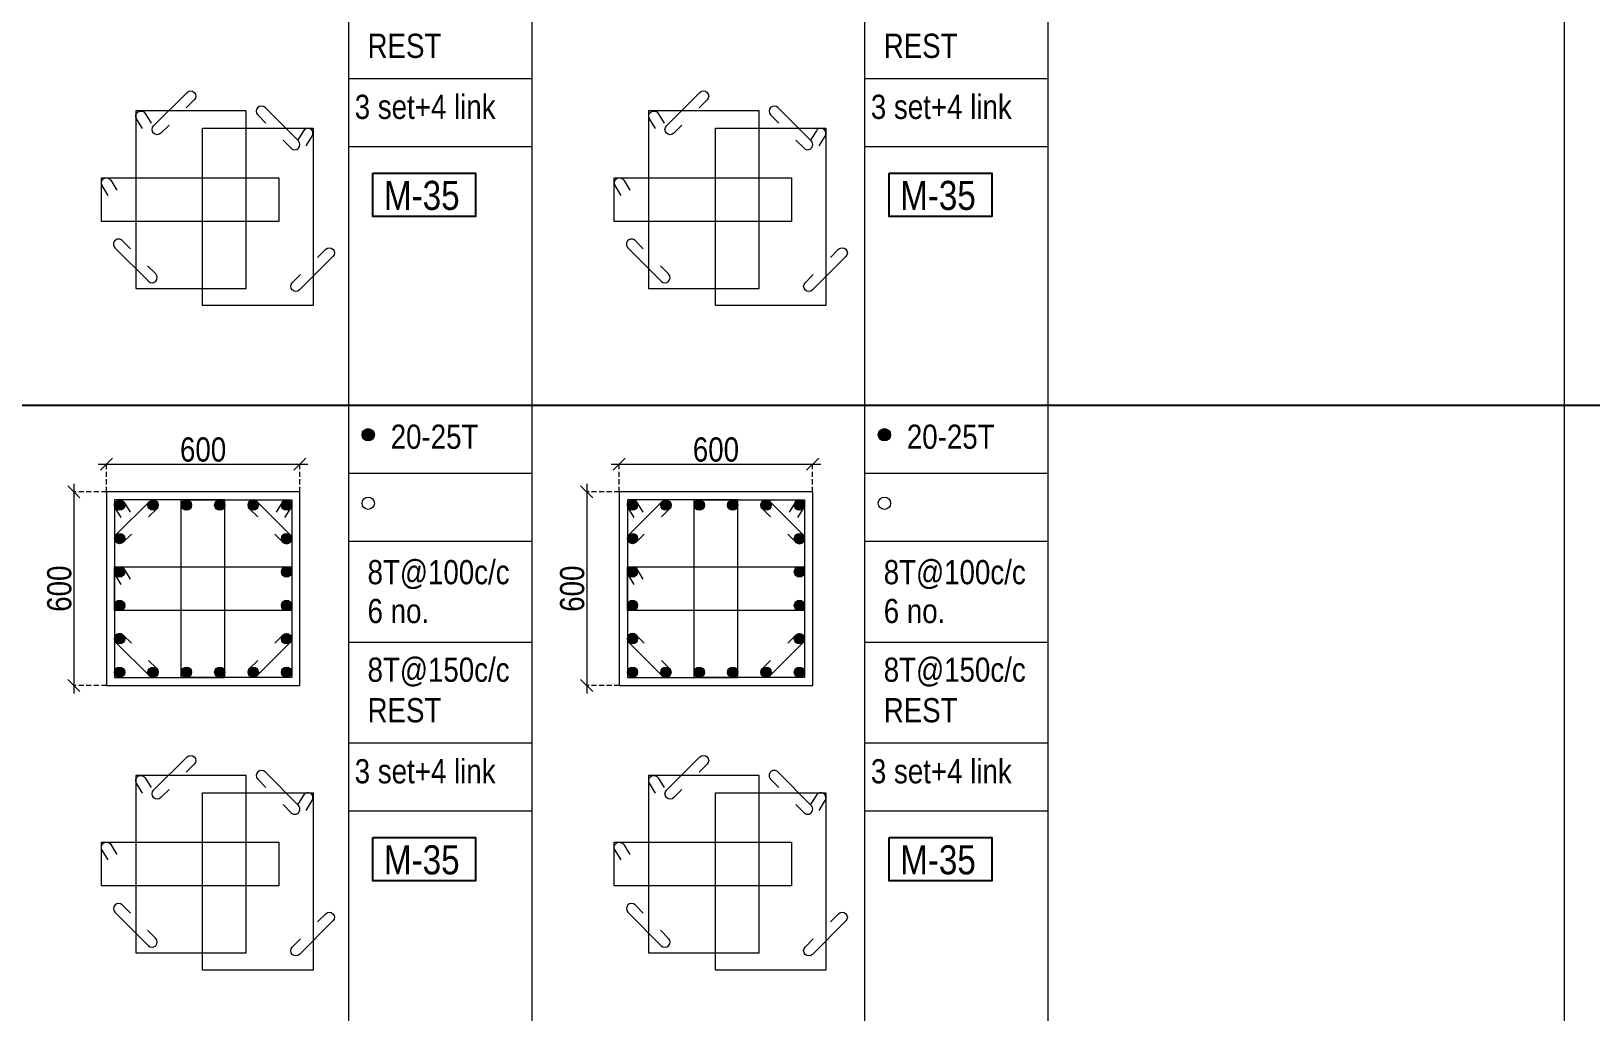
# Model space of a CAD drawing. Header units: millimetres. Extents: x 1112055 to 3390982, y -148532 to 766891.
# Drawn here: x 2345648 to 2365001, y 358185 to 370346 of the extents above; entities that cross this region are included whole.
import ezdxf
from ezdxf.enums import TextEntityAlignment as Align

# ---------------------------------------------------------------- set-up
doc = ezdxf.new("R2010")
doc.units = ezdxf.units.MM
doc.header["$PDMODE"] = 35
doc.header["$PDSIZE"] = -25
doc.linetypes.add('DASHED2', pattern=[0.375, 0.25, -0.125])
doc.linetypes.add('Hidden', pattern=[9.525, 6.35, -3.175])
for name, color, linetype, lineweight in [('B COL. SIZE DIM', 220, 'Continuous', 25), ('B COLSCH', 204, 'Continuous', 20), ('B COLUMN', 1, 'Hidden', 9), ('B STEEL', 34, 'Continuous', 15)]:
    doc.layers.add(name, color=color, linetype=linetype, lineweight=lineweight)
doc.layers.add('B TEXT', color=7, linetype='Continuous')
doc.styles.add('dim inside', font='romans.shx', dxfattribs={"width": 0.8, "height": 125})
doc.styles.add('SWINC', font='swissc.ttf')
doc.dimstyles.new('dim inside', dxfattribs={"dimtxt": 125, "dimasz": 100, "dimexe": 0, "dimexo": 0, "dimgap": 10, "dimtad": 0, "dimdec": 0, "dimzin": 0, "dimdsep": 46, "dimtxsty": 'dim inside', "dimblk": 'SMALL', "dimcen": 0.09, "dimadec": 0, "dimazin": 0, "dimtfac": 1, "dimtdec": 0, "dimtofl": 0, "dimtmove": 0, "dimatfit": 3, "dimfxl": 1, "dimtolj": 1, "dimtzin": 0, "dimarcsym": 2})

# ---------------------------------------------------------------- blocks, each defined once
blk = doc.blocks.new('_Oblique')
at = {"color": 0, "linetype": 'ByBlock', "lineweight": -2}
blk.add_line((-0.5, -0.5), (0.5, 0.5), dxfattribs=at)
blk = doc.blocks.new('*D946')
at = {"layer": 'B COL. SIZE DIM', "color": 250, "lineweight": 9, "ltscale": 250, "transparency": 16777216}
blk.add_line((2346481, 364977), (2349081, 364977), dxfattribs=at)
at = {"layer": 'B COL. SIZE DIM', "color": 250, "linetype": 'DASHED2', "lineweight": 9, "ltscale": 250, "transparency": 16777216}
for p, q in [((2346581, 364632), (2346581, 364977)), ((2348981, 364632), (2348981, 364977))]:
    blk.add_line(p, q, dxfattribs=at)
at = {"layer": 'Defpoints', "color": 0, "ltscale": 250, "transparency": 16777216}
for p in [(2348981, 364977), (2346581, 364632), (2348981, 364632)]:
    blk.add_point(p, dxfattribs=at)
at = {"layer": 'B COL. SIZE DIM', "color": 250, "lineweight": 9, "ltscale": 250, "transparency": 16777216, "xscale": 150, "yscale": 150, "zscale": 150, "rotation": 180}
blk.add_blockref('_Oblique', (2346581, 364977), dxfattribs=at)
at = {"layer": 'B COL. SIZE DIM', "color": 250, "lineweight": 9, "ltscale": 250, "transparency": 16777216, "xscale": 150, "yscale": 150, "zscale": 150}
blk.add_blockref('_Oblique', (2348981, 364977), dxfattribs=at)
at = {"layer": 'B COL. SIZE DIM', "color": 6, "ltscale": 250, "transparency": 16777216, "insert": (2347781, 365156), "char_height": 300, "attachment_point": 5, "style": 'SWINC'}
blk.add_mtext('\\A1;600', dxfattribs=at)
blk = doc.blocks.new('*D947')
at = {"layer": 'B COL. SIZE DIM', "color": 250, "lineweight": 9, "ltscale": 250, "transparency": 16777216}
blk.add_line((2346177, 364732), (2346177, 362132), dxfattribs=at)
at = {"layer": 'B COL. SIZE DIM', "color": 250, "linetype": 'DASHED2', "lineweight": 9, "ltscale": 250, "transparency": 16777216}
for p, q in [((2346581, 364632), (2346177, 364632)), ((2346581, 362232), (2346177, 362232))]:
    blk.add_line(p, q, dxfattribs=at)
at = {"layer": 'Defpoints', "color": 0, "ltscale": 250, "transparency": 16777216}
for p in [(2346581, 364632), (2346177, 362232), (2346581, 362232)]:
    blk.add_point(p, dxfattribs=at)
at = {"layer": 'B COL. SIZE DIM', "color": 250, "lineweight": 9, "ltscale": 250, "transparency": 16777216, "xscale": 150, "yscale": 150, "zscale": 150}
for p, rotation in [((2346177, 364632), 90), ((2346177, 362232), 270)]:
    blk.add_blockref('_Oblique', p, dxfattribs=dict(at, rotation=rotation))
at = {"layer": 'B COL. SIZE DIM', "color": 6, "ltscale": 250, "transparency": 16777216, "insert": (2345998, 363432), "char_height": 300, "attachment_point": 5, "rotation": 90, "style": 'SWINC'}
blk.add_mtext('\\A1;600', dxfattribs=at)
blk = doc.blocks.new('*D1012')
at = {"layer": 'B COL. SIZE DIM', "color": 250, "lineweight": 9, "ltscale": 250, "transparency": 16777216}
blk.add_line((2352845, 364977), (2355445, 364977), dxfattribs=at)
at = {"layer": 'B COL. SIZE DIM', "color": 250, "linetype": 'DASHED2', "lineweight": 9, "ltscale": 250, "transparency": 16777216}
for p, q in [((2352945, 364632), (2352945, 364977)), ((2355345, 364632), (2355345, 364977))]:
    blk.add_line(p, q, dxfattribs=at)
at = {"layer": 'Defpoints', "color": 0, "ltscale": 250, "transparency": 16777216}
for p in [(2355345, 364977), (2352945, 364632), (2355345, 364632)]:
    blk.add_point(p, dxfattribs=at)
at = {"layer": 'B COL. SIZE DIM', "color": 250, "lineweight": 9, "ltscale": 250, "transparency": 16777216, "xscale": 150, "yscale": 150, "zscale": 150, "rotation": 180}
blk.add_blockref('_Oblique', (2352945, 364977), dxfattribs=at)
at = {"layer": 'B COL. SIZE DIM', "color": 250, "lineweight": 9, "ltscale": 250, "transparency": 16777216, "xscale": 150, "yscale": 150, "zscale": 150}
blk.add_blockref('_Oblique', (2355345, 364977), dxfattribs=at)
at = {"layer": 'B COL. SIZE DIM', "color": 6, "ltscale": 250, "transparency": 16777216, "insert": (2354145, 365156), "char_height": 300, "attachment_point": 5, "style": 'SWINC'}
blk.add_mtext('\\A1;600', dxfattribs=at)
blk = doc.blocks.new('*D1013')
at = {"layer": 'B COL. SIZE DIM', "color": 250, "lineweight": 9, "ltscale": 250, "transparency": 16777216}
blk.add_line((2352541, 364732), (2352541, 362132), dxfattribs=at)
at = {"layer": 'B COL. SIZE DIM', "color": 250, "linetype": 'DASHED2', "lineweight": 9, "ltscale": 250, "transparency": 16777216}
for p, q in [((2352945, 364632), (2352541, 364632)), ((2352945, 362232), (2352541, 362232))]:
    blk.add_line(p, q, dxfattribs=at)
at = {"layer": 'Defpoints', "color": 0, "ltscale": 250, "transparency": 16777216}
for p in [(2352945, 364632), (2352541, 362232), (2352945, 362232)]:
    blk.add_point(p, dxfattribs=at)
at = {"layer": 'B COL. SIZE DIM', "color": 250, "lineweight": 9, "ltscale": 250, "transparency": 16777216, "xscale": 150, "yscale": 150, "zscale": 150}
for p, rotation in [((2352541, 364632), 90), ((2352541, 362232), 270)]:
    blk.add_blockref('_Oblique', p, dxfattribs=dict(at, rotation=rotation))
at = {"layer": 'B COL. SIZE DIM', "color": 6, "ltscale": 250, "transparency": 16777216, "insert": (2352362, 363432), "char_height": 300, "attachment_point": 5, "rotation": 90, "style": 'SWINC'}
blk.add_mtext('\\A1;600', dxfattribs=at)

msp = doc.modelspace()

# ---------------------------------------------------------------- hatches: boundary and pattern name
at = {"layer": 'B STEEL', "lineweight": 9, "ltscale": 0.5}
h = msp.add_hatch(color=34, dxfattribs=at)
edge = h.paths.add_edge_path()
edge.add_arc((2349830.2, 365341.4), 76.8, 0, 360)
h = msp.add_hatch(color=34, dxfattribs=at)
edge = h.paths.add_edge_path()
edge.add_arc((2356235.3, 365341.4), 76.8, 0, 360)
h = msp.add_hatch(color=34, dxfattribs=at)
edge = h.paths.add_edge_path()
edge.add_arc((2346745.3, 364468.3), 64, 0, 360)
h = msp.add_hatch(color=34, dxfattribs=at)
edge = h.paths.add_edge_path()
edge.add_arc((2347159.7, 364468.3), 64, 180, 540, ccw=False)
at = {"layer": 'B STEEL'}
h = msp.add_hatch(color=34, dxfattribs=at)
edge = h.paths.add_edge_path()
edge.add_arc((2347574.1, 364468.3), 64, 0, 360)
h = msp.add_hatch(color=34, dxfattribs=at)
edge = h.paths.add_edge_path()
edge.add_arc((2347988.5, 364468.3), 64, 0, 360)
at = {"layer": 'B STEEL', "lineweight": 9, "ltscale": 0.5}
h = msp.add_hatch(color=34, dxfattribs=at)
edge = h.paths.add_edge_path()
edge.add_arc((2348402.9, 364468.3), 64, 180, 540, ccw=False)
h = msp.add_hatch(color=34, dxfattribs=at)
edge = h.paths.add_edge_path()
edge.add_arc((2348817.3, 364468.3), 64, 180, 540, ccw=False)
h = msp.add_hatch(color=34, dxfattribs=at)
edge = h.paths.add_edge_path()
edge.add_arc((2353109.4, 364468.3), 64, 0, 360)
h = msp.add_hatch(color=34, dxfattribs=at)
edge = h.paths.add_edge_path()
edge.add_arc((2353523.8, 364468.3), 64, 180, 540, ccw=False)
at = {"layer": 'B STEEL'}
h = msp.add_hatch(color=34, dxfattribs=at)
edge = h.paths.add_edge_path()
edge.add_arc((2353938.2, 364468.3), 64, 0, 360)
h = msp.add_hatch(color=34, dxfattribs=at)
edge = h.paths.add_edge_path()
edge.add_arc((2354352.6, 364468.3), 64, 0, 360)
at = {"layer": 'B STEEL', "lineweight": 9, "ltscale": 0.5}
h = msp.add_hatch(color=34, dxfattribs=at)
edge = h.paths.add_edge_path()
edge.add_arc((2354767, 364468.3), 64, 180, 540, ccw=False)
h = msp.add_hatch(color=34, dxfattribs=at)
edge = h.paths.add_edge_path()
edge.add_arc((2355181.3, 364468.3), 64, 180, 540, ccw=False)
h = msp.add_hatch(color=34, dxfattribs=at)
edge = h.paths.add_edge_path()
edge.add_arc((2346745.3, 364053.9), 64, 0, 360)
h = msp.add_hatch(color=34, dxfattribs=at)
edge = h.paths.add_edge_path()
edge.add_arc((2348817.3, 364053.9), 64, 180, 540, ccw=False)
h = msp.add_hatch(color=34, dxfattribs=at)
edge = h.paths.add_edge_path()
edge.add_arc((2353109.4, 364053.9), 64, 0, 360)
h = msp.add_hatch(color=34, dxfattribs=at)
edge = h.paths.add_edge_path()
edge.add_arc((2355181.3, 364053.9), 64, 180, 540, ccw=False)
at = {"layer": 'B STEEL'}
h = msp.add_hatch(color=34, dxfattribs=at)
edge = h.paths.add_edge_path()
edge.add_arc((2346745.3, 363639.5), 64, 0, 360)
h = msp.add_hatch(color=34, dxfattribs=at)
edge = h.paths.add_edge_path()
edge.add_arc((2348817.3, 363639.5), 64, 0, 360)
h = msp.add_hatch(color=34, dxfattribs=at)
edge = h.paths.add_edge_path()
edge.add_arc((2353109.4, 363639.5), 64, 0, 360)
h = msp.add_hatch(color=34, dxfattribs=at)
edge = h.paths.add_edge_path()
edge.add_arc((2355181.3, 363639.5), 64, 0, 360)
h = msp.add_hatch(color=34, dxfattribs=at)
edge = h.paths.add_edge_path()
edge.add_arc((2346745.3, 363225.1), 64, 0, 360)
h = msp.add_hatch(color=34, dxfattribs=at)
edge = h.paths.add_edge_path()
edge.add_arc((2348817.3, 363225.1), 64, 0, 360)
h = msp.add_hatch(color=34, dxfattribs=at)
edge = h.paths.add_edge_path()
edge.add_arc((2353109.4, 363225.1), 64, 0, 360)
h = msp.add_hatch(color=34, dxfattribs=at)
edge = h.paths.add_edge_path()
edge.add_arc((2355181.3, 363225.1), 64, 0, 360)
at = {"layer": 'B STEEL', "lineweight": 9, "ltscale": 0.5}
h = msp.add_hatch(color=34, dxfattribs=at)
edge = h.paths.add_edge_path()
edge.add_arc((2346745.3, 362810.7), 64, 0, 360)
h = msp.add_hatch(color=34, dxfattribs=at)
edge = h.paths.add_edge_path()
edge.add_arc((2348817.3, 362810.7), 64, 180, 540, ccw=False)
h = msp.add_hatch(color=34, dxfattribs=at)
edge = h.paths.add_edge_path()
edge.add_arc((2353109.4, 362810.7), 64, 0, 360)
h = msp.add_hatch(color=34, dxfattribs=at)
edge = h.paths.add_edge_path()
edge.add_arc((2355181.3, 362810.7), 64, 180, 540, ccw=False)
h = msp.add_hatch(color=34, dxfattribs=at)
edge = h.paths.add_edge_path()
edge.add_arc((2346745.3, 362396.3), 64, 0, 360, ccw=False)
h = msp.add_hatch(color=34, dxfattribs=at)
edge = h.paths.add_edge_path()
edge.add_arc((2347159.7, 362396.3), 64, -180, 180)
at = {"layer": 'B STEEL'}
h = msp.add_hatch(color=34, dxfattribs=at)
edge = h.paths.add_edge_path()
edge.add_arc((2347574.1, 362396.3), 64, 0, 360)
h = msp.add_hatch(color=34, dxfattribs=at)
edge = h.paths.add_edge_path()
edge.add_arc((2347988.5, 362396.3), 64, 0, 360)
at = {"layer": 'B STEEL', "lineweight": 9, "ltscale": 0.5}
h = msp.add_hatch(color=34, dxfattribs=at)
edge = h.paths.add_edge_path()
edge.add_arc((2348402.9, 362396.3), 64, -180, 180)
h = msp.add_hatch(color=34, dxfattribs=at)
edge = h.paths.add_edge_path()
edge.add_arc((2348817.3, 362396.3), 64, -180, 180)
h = msp.add_hatch(color=34, dxfattribs=at)
edge = h.paths.add_edge_path()
edge.add_arc((2353109.4, 362396.3), 64, 0, 360, ccw=False)
h = msp.add_hatch(color=34, dxfattribs=at)
edge = h.paths.add_edge_path()
edge.add_arc((2353523.8, 362396.3), 64, -180, 180)
at = {"layer": 'B STEEL'}
h = msp.add_hatch(color=34, dxfattribs=at)
edge = h.paths.add_edge_path()
edge.add_arc((2353938.2, 362396.3), 64, 0, 360)
h = msp.add_hatch(color=34, dxfattribs=at)
edge = h.paths.add_edge_path()
edge.add_arc((2354352.6, 362396.3), 64, 0, 360)
at = {"layer": 'B STEEL', "lineweight": 9, "ltscale": 0.5}
h = msp.add_hatch(color=34, dxfattribs=at)
edge = h.paths.add_edge_path()
edge.add_arc((2354767, 362396.3), 64, -180, 180)
h = msp.add_hatch(color=34, dxfattribs=at)
edge = h.paths.add_edge_path()
edge.add_arc((2355181.3, 362396.3), 64, -180, 180)

# ---------------------------------------------------------------- linework, layer by layer
msp.add_line((2087620, 365709.7), (2378433, 365709.7))
at = {"layer": 'B COLSCH', "color": 250, "lineweight": 0}
for p, q in [((2364668.6, 383508.5), (2364668.6, 323875.2)), ((2349583.9, 382189.4), (2349583.9, 332750.4)), ((2351858.3, 382189.4), (2351858.3, 323875.2)), ((2355989, 382189.4), (2355989, 332750.4)), ((2358263.4, 382189.4), (2358263.4, 323875.2)), ((2349583.9, 369760.1), (2351858.3, 369760.1)), ((2355989, 369760.1), (2358263.4, 369760.1)), ((2349583.9, 368915.1), (2351858.3, 368915.1)), ((2355989, 368915.1), (2358263.4, 368915.1)), ((2235553.4, 365709.7), (2364668.6, 365709.7)), ((2349583.9, 364864.8), (2351858.3, 364864.8)), ((2355989, 364864.8), (2358263.4, 364864.8)), ((2349583.9, 364019.8), (2351858.3, 364019.8)), ((2355989, 364019.8), (2358263.4, 364019.8)), ((2349583.9, 362770), (2351858.3, 362770)), ((2355989, 362770), (2358263.4, 362770)), ((2349583.9, 361520.2), (2351858.3, 361520.2)), ((2355989, 361520.2), (2358263.4, 361520.2)), ((2349583.9, 360675.2), (2351858.3, 360675.2)), ((2355989, 360675.2), (2358263.4, 360675.2))]:
    msp.add_line(p, q, dxfattribs=at)
at = {"layer": 'B COLUMN', "color": 1, "linetype": 'ByBlock', "lineweight": 20}
for points in [[(2346581.3, 362232.3), (2348981.3, 362232.3), (2348981.3, 364632.3), (2346581.3, 364632.3)], [(2352945.4, 362232.3), (2355345.4, 362232.3), (2355345.4, 364632.3), (2352945.4, 364632.3)]]:
    msp.add_lwpolyline(points, close=True, dxfattribs=at)
at = {"layer": 'B STEEL', "color": 34, "lineweight": 9, "ltscale": 0.5}
for points in [[(2347358.4, 369182), (2347257.5, 369081.1, -1), (2347167, 369171.6), (2347581.4, 369586, -1), (2347671.9, 369495.5), (2347571, 369394.6)], [(2353722.5, 369182), (2353621.6, 369081.1, -1), (2353531, 369171.6), (2353945.4, 369586, -1), (2354036, 369495.5), (2353935.1, 369394.6)], [(2347029.5, 369137.5), (2346954.8, 369259, -1), (2347063.8, 369326.1), (2347138.6, 369204.6)], [(2348773, 368994.4), (2348873.9, 368893.6, 1), (2348964.4, 368984.1), (2348550, 369398.5, 1), (2348459.5, 369308), (2348560.3, 369207.1)], [(2353393.6, 369137.5), (2353318.9, 369259, -1), (2353427.9, 369326.1), (2353502.7, 369204.6)], [(2355137.1, 368994.4), (2355237.9, 368893.6, 1), (2355328.5, 368984.1), (2354914.1, 369398.5, 1), (2354823.5, 369308), (2354924.4, 369207.1)], [(2349061, 368922.9), (2349135.8, 369044.4, 1), (2349026.7, 369111.5), (2348952, 368990)], [(2355425.1, 368922.9), (2355499.9, 369044.4, 1), (2355390.8, 369111.5), (2355316.1, 368990)], [(2346603.6, 368308.7), (2346528.8, 368430.2, -1), (2346637.9, 368497.3), (2346712.6, 368375.8)], [(2352967.7, 368308.7), (2352892.9, 368430.2, -1), (2353002, 368497.3), (2353076.7, 368375.8)], [(2346879.2, 367648.3), (2346778.4, 367749.2, 1), (2346687.8, 367658.6), (2347102.2, 367244.3, 1), (2347192.8, 367334.8), (2347091.9, 367435.7)], [(2353243.3, 367648.3), (2353142.5, 367749.2, 1), (2353051.9, 367658.6), (2353466.3, 367244.3, 1), (2353556.9, 367334.8), (2353456, 367435.7)], [(2349201.5, 367540.4), (2349302.4, 367641.3, -1), (2349392.9, 367550.7), (2348978.5, 367136.3, -1), (2348888, 367226.9), (2348988.9, 367327.7)], [(2355565.6, 367540.4), (2355666.5, 367641.3, -1), (2355757, 367550.7), (2355342.6, 367136.3, -1), (2355252.1, 367226.9), (2355353, 367327.7)], [(2346765.5, 364313.2), (2346690.8, 364434.7, -1), (2346799.8, 364501.8), (2346874.6, 364380.3)], [(2346891.4, 364109.5), (2346790.6, 364008.6, -1), (2346700, 364099.1), (2347114.4, 364513.5, -1), (2347205, 364423), (2347104.1, 364322.1)], [(2348671.1, 364109.5), (2348772, 364008.6, 1), (2348862.5, 364099.1), (2348448.1, 364513.5, 1), (2348357.6, 364423), (2348458.5, 364322.1)], [(2348797, 364313.2), (2348871.8, 364434.7, 1), (2348762.7, 364501.8), (2348688, 364380.3)], [(2353129.6, 364313.2), (2353054.9, 364434.7, -1), (2353163.9, 364501.8), (2353238.7, 364380.3)], [(2353255.5, 364109.5), (2353154.7, 364008.6, -1), (2353064.1, 364099.1), (2353478.5, 364513.5, -1), (2353569, 364423), (2353468.2, 364322.1)], [(2355035.2, 364109.5), (2355136.1, 364008.6, 1), (2355226.6, 364099.1), (2354812.2, 364513.5, 1), (2354721.7, 364423), (2354822.5, 364322.1)], [(2355161.1, 364313.2), (2355235.9, 364434.7, 1), (2355126.8, 364501.8), (2355052.1, 364380.3)], [(2346765.5, 363484.4), (2346690.8, 363605.9, -1), (2346799.8, 363673), (2346874.6, 363551.5)], [(2353129.6, 363484.4), (2353054.9, 363605.9, -1), (2353163.9, 363673), (2353238.7, 363551.5)], [(2346891.4, 362755.1), (2346790.6, 362856, 1), (2346700, 362765.4), (2347114.4, 362351, 1), (2347205, 362441.6), (2347104.1, 362542.4)], [(2348671.1, 362755.1), (2348772, 362856, -1), (2348862.5, 362765.4), (2348448.1, 362351, -1), (2348357.6, 362441.6), (2348458.5, 362542.4)], [(2353255.5, 362755.1), (2353154.7, 362856, 1), (2353064.1, 362765.4), (2353478.5, 362351, 1), (2353569, 362441.6), (2353468.2, 362542.4)], [(2355035.2, 362755.1), (2355136.1, 362856, -1), (2355226.6, 362765.4), (2354812.2, 362351, -1), (2354721.7, 362441.6), (2354822.5, 362542.4)], [(2347358.4, 360942.1), (2347257.5, 360841.3, -1), (2347167, 360931.8), (2347581.4, 361346.2, -1), (2347671.9, 361255.6), (2347571, 361154.8)], [(2353722.5, 360942.1), (2353621.6, 360841.3, -1), (2353531, 360931.8), (2353945.4, 361346.2, -1), (2354036, 361255.6), (2353935.1, 361154.8)], [(2348773, 360754.6), (2348873.9, 360653.7, 1), (2348964.4, 360744.3), (2348550, 361158.7, 1), (2348459.5, 361068.1), (2348560.3, 360967.3)], [(2355137.1, 360754.6), (2355237.9, 360653.7, 1), (2355328.5, 360744.3), (2354914.1, 361158.7, 1), (2354823.5, 361068.1), (2354924.4, 360967.3)], [(2347029.5, 360897.6), (2346954.8, 361019.1, -1), (2347063.8, 361086.2), (2347138.6, 360964.7)], [(2353393.6, 360897.6), (2353318.9, 361019.1, -1), (2353427.9, 361086.2), (2353502.7, 360964.7)], [(2349061, 360683.1), (2349135.8, 360804.5, 1), (2349026.7, 360871.6), (2348952, 360750.2)], [(2355425.1, 360683.1), (2355499.9, 360804.5, 1), (2355390.8, 360871.6), (2355316.1, 360750.2)], [(2346603.6, 360068.8), (2346528.8, 360190.3, -1), (2346637.9, 360257.4), (2346712.6, 360136)], [(2352967.7, 360068.8), (2352892.9, 360190.3, -1), (2353002, 360257.4), (2353076.7, 360136)], [(2346879.2, 359408.5), (2346778.4, 359509.3, 1), (2346687.8, 359418.8), (2347102.2, 359004.4, 1), (2347192.8, 359094.9), (2347091.9, 359195.8)], [(2349201.5, 359300.6), (2349302.4, 359401.4, -1), (2349392.9, 359310.9), (2348978.5, 358896.5, -1), (2348888, 358987), (2348988.9, 359087.9)], [(2353243.3, 359408.5), (2353142.5, 359509.3, 1), (2353051.9, 359418.8), (2353466.3, 359004.4, 1), (2353556.9, 359094.9), (2353456, 359195.8)], [(2355565.6, 359300.6), (2355666.5, 359401.4, -1), (2355757, 359310.9), (2355342.6, 358896.5, -1), (2355252.1, 358987), (2355353, 359087.9)]]:
    msp.add_lwpolyline(points, format="xyb", dxfattribs=at)
for points in [[(2346945.3, 367156.5), (2348316.5, 367156.5), (2348316.5, 369356.5), (2346945.3, 369356.5)], [(2353309.4, 367156.5), (2354680.6, 367156.5), (2354680.6, 369356.5), (2353309.4, 369356.5)], [(2349145.3, 366942), (2347774.1, 366942), (2347774.1, 369142), (2349145.3, 369142)], [(2355509.4, 366942), (2354138.1, 366942), (2354138.1, 369142), (2355509.4, 369142)], [(2346519.3, 368527.7), (2348719.3, 368527.7), (2348719.3, 367985.3), (2346519.3, 367985.3)], [(2352883.4, 368527.7), (2355083.4, 368527.7), (2355083.4, 367985.3), (2352883.4, 367985.3)], [(2346681.3, 362332.3), (2348052.5, 362332.3), (2348052.5, 364532.3), (2346681.3, 364532.3)], [(2348881.3, 362332.3), (2347510.1, 362332.3), (2347510.1, 364532.3), (2348881.3, 364532.3)], [(2353045.4, 362332.3), (2354416.6, 362332.3), (2354416.6, 364532.3), (2353045.4, 364532.3)], [(2355245.4, 362332.3), (2353874.1, 362332.3), (2353874.1, 364532.3), (2355245.4, 364532.3)], [(2346681.3, 363703.5), (2348881.3, 363703.5), (2348881.3, 363161.1), (2346681.3, 363161.1)], [(2353045.4, 363703.5), (2355245.4, 363703.5), (2355245.4, 363161.1), (2353045.4, 363161.1)], [(2346945.3, 358916.7), (2348316.5, 358916.7), (2348316.5, 361116.7), (2346945.3, 361116.7)], [(2353309.4, 358916.7), (2354680.6, 358916.7), (2354680.6, 361116.7), (2353309.4, 361116.7)], [(2349145.3, 358702.1), (2347774.1, 358702.1), (2347774.1, 360902.1), (2349145.3, 360902.1)], [(2355509.4, 358702.1), (2354138.1, 358702.1), (2354138.1, 360902.1), (2355509.4, 360902.1)], [(2346519.3, 360287.9), (2348719.3, 360287.9), (2348719.3, 359745.5), (2346519.3, 359745.5)], [(2352883.4, 360287.9), (2355083.4, 360287.9), (2355083.4, 359745.5), (2352883.4, 359745.5)]]:
    msp.add_lwpolyline(points, close=True, dxfattribs=at)
for centre, radius in [((2349830.2, 365341.4), 76.8), ((2356235.3, 365341.4), 76.8), ((2346745.3, 364468.3), 64), ((2347159.7, 364468.3), 64), ((2347574.1, 364468.3), 64), ((2347988.5, 364468.3), 64), ((2348402.9, 364468.3), 64), ((2348817.3, 364468.3), 64), ((2349830.2, 364491.2), 76.8), ((2353109.4, 364468.3), 64), ((2353523.8, 364468.3), 64), ((2353938.2, 364468.3), 64), ((2354352.6, 364468.3), 64), ((2354767, 364468.3), 64), ((2355181.3, 364468.3), 64), ((2356235.3, 364491.2), 76.8), ((2346745.3, 364053.9), 64), ((2348817.3, 364053.9), 64), ((2353109.4, 364053.9), 64), ((2355181.3, 364053.9), 64), ((2346745.3, 363639.5), 64), ((2348817.3, 363639.5), 64), ((2353109.4, 363639.5), 64), ((2355181.3, 363639.5), 64), ((2346745.3, 363225.1), 64), ((2348817.3, 363225.1), 64), ((2353109.4, 363225.1), 64), ((2355181.3, 363225.1), 64), ((2346745.3, 362810.7), 64), ((2348817.3, 362810.7), 64), ((2353109.4, 362810.7), 64), ((2355181.3, 362810.7), 64), ((2346745.3, 362396.3), 64), ((2347159.7, 362396.3), 64), ((2347574.1, 362396.3), 64), ((2347988.5, 362396.3), 64), ((2348402.9, 362396.3), 64), ((2348817.3, 362396.3), 64), ((2353109.4, 362396.3), 64), ((2353523.8, 362396.3), 64), ((2353938.2, 362396.3), 64), ((2354352.6, 362396.3), 64), ((2354767, 362396.3), 64), ((2355181.3, 362396.3), 64)]:
    msp.add_circle(centre, radius, dxfattribs=at)
at = {"layer": 'B TEXT', "color": 1}
for points in [[(2349887.6, 368586), (2351162.2, 368586), (2351162.2, 368048.1), (2349887.6, 368048.1)], [(2356292.7, 368586), (2357567.3, 368586), (2357567.3, 368048.1), (2356292.7, 368048.1)], [(2349887.6, 360346.2), (2351162.2, 360346.2), (2351162.2, 359808.2), (2349887.6, 359808.2)], [(2356292.7, 360346.2), (2357567.3, 360346.2), (2357567.3, 359808.2), (2356292.7, 359808.2)]]:
    msp.add_lwpolyline(points, close=True, dxfattribs=at)

# ---------------------------------------------------------------- texts
at = {"layer": 'B TEXT', "style": 'SWINC'}
for s, p in [('REST', (2349821.8, 370014.6)), ('REST', (2356226.9, 370014.6)), ('3 set+4 link', (2349662.1, 369257.6)), ('3 set+4 link', (2356067.3, 369257.6)), ('20-25T', (2350108.7, 365166.9)), ('20-25T', (2356513.8, 365166.9)), ('8T@100c/c', (2349821.8, 363487)), ('8T@100c/c', (2356226.9, 363487)), ('6 no.', (2349821.8, 363005.3)), ('6 no.', (2356226.9, 363005.3)), ('8T@150c/c', (2349821.8, 362277.2)), ('8T@150c/c', (2356226.9, 362277.2)), ('REST', (2349821.8, 361774.8)), ('REST', (2356226.9, 361774.8)), ('3 set+4 link', (2349662.1, 361017.7)), ('3 set+4 link', (2356067.3, 361017.7))]:
    msp.add_text(s, height=300, dxfattribs=at).set_placement(p)
at = {"layer": 'B TEXT', "color": 1, "style": 'SWINC'}
for p in [(2350024.9, 368021.5), (2356430.1, 368021.5), (2350024.9, 359781.7), (2356430.1, 359781.7)]:
    msp.add_text('M-35', height=360, dxfattribs=at).set_placement(p, align=Align.BOTTOM_LEFT)

# ---------------------------------------------------------------- dimensions: what is measured, and where the dimension line sits
at = {"layer": 'B COL. SIZE DIM', "color": 250, "ltscale": 250}
for base, p1, p2, picture, middle in [((2348981.3, 364977.2), (2346581.3, 364632.3), (2348981.3, 364632.3), '*D946', (2347781.3, 365156.2)), ((2355345.4, 364977.2), (2352945.4, 364632.3), (2355345.4, 364632.3), '*D1012', (2354145.4, 365156.2))]:
    dim = msp.add_linear_dim(base=base, p1=p1, p2=p2, dimstyle='dim inside', override={"dimtxt": 300, "dimasz": 150, "dimgap": 25, "dimtad": 3, "dimlfac": 0.25, "dimtxsty": 'SWINC', "dimblk1": 'Oblique', "dimblk2": 'Oblique', "dimsah": 1, "dimdle": 100, "dimclrd": 250, "dimclre": 250, "dimclrt": 6, "dimfxl": 1000, "dimlwd": 9, "dimlwe": 9}, dxfattribs=at)
    dim.commit()
    dim.dimension.update_dxf_attribs({"geometry": picture, "text_midpoint": middle})
for base, p1, p2, picture, middle in [((2346177.4, 362232.3), (2346581.3, 364632.3), (2346581.3, 362232.3), '*D947', (2345998.4, 363432.3)), ((2352541.5, 362232.3), (2352945.4, 364632.3), (2352945.4, 362232.3), '*D1013', (2352362.5, 363432.3))]:
    dim = msp.add_linear_dim(base=base, p1=p1, p2=p2, angle=90, dimstyle='dim inside', override={"dimtxt": 300, "dimasz": 150, "dimgap": 25, "dimtad": 3, "dimlfac": 0.25, "dimtxsty": 'SWINC', "dimblk1": 'Oblique', "dimblk2": 'Oblique', "dimsah": 1, "dimdle": 100, "dimclrd": 250, "dimclre": 250, "dimclrt": 6, "dimfxl": 1000, "dimlwd": 9, "dimlwe": 9}, dxfattribs=at)
    dim.commit()
    dim.dimension.update_dxf_attribs({"geometry": picture, "text_midpoint": middle})

doc.saveas('drawing.dxf')
